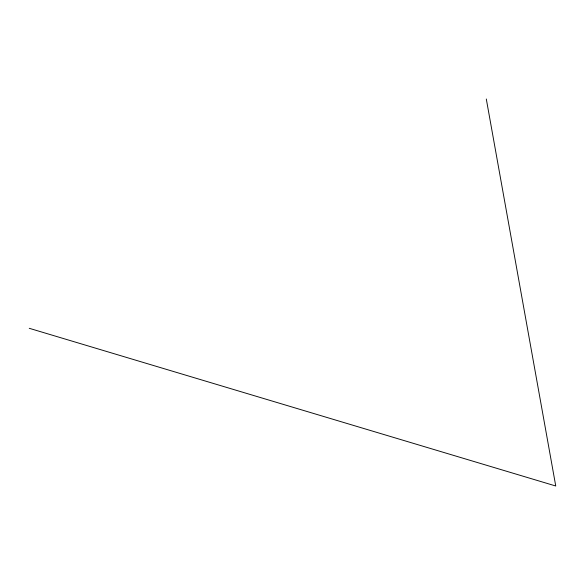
<?xml version="1.0" encoding="UTF-8"?>
<svg xmlns="http://www.w3.org/2000/svg" width="585" height="585" viewBox="0 0 585 585"><rect width="100%" height="100%" fill="white"/><g stroke="black" fill="none" stroke-linecap="round" stroke-linejoin="round"><path stroke-width="0.88" d="M29.25 328.295L555.75 485.996L486.296 99.004"/></g></svg>
